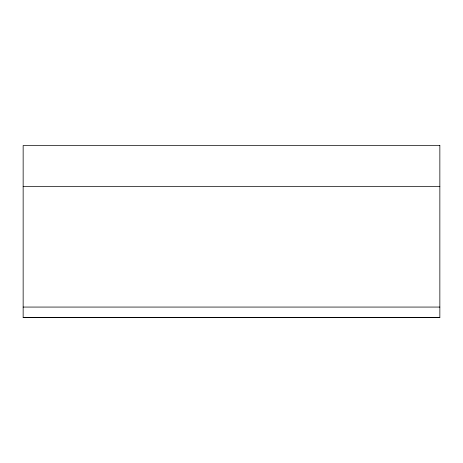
<?xml version="1.0" encoding="UTF-8"?>
<svg xmlns="http://www.w3.org/2000/svg" width="463" height="463" viewBox="0 0 463 463"><rect width="100%" height="100%" fill="white"/><g stroke="black" fill="none" stroke-linecap="round" stroke-linejoin="round"><path stroke-width="0.69" d="M23.15 186.496L439.85 186.496M23.15 307.067L439.85 307.067M23.15 317.404L439.85 317.404M439.85 145.515L23.15 145.515L23.15 317.485L439.85 317.485L439.85 145.515"/></g></svg>
